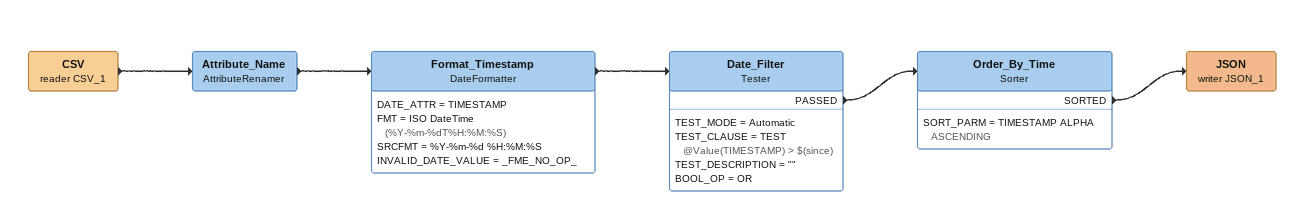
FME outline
CSV (reader CSV_1)
    -> Attribute_Name
Attribute_Name: AttributeRenamer
    -> Format_Timestamp
Format_Timestamp: DateFormatter
    DATE_ATTR = TIMESTAMP
    FMT = ISO DateTime (%Y-%m-%dT%H:%M:%S)
    SRCFMT = %Y-%m-%d %H:%M:%S
    INVALID_DATE_VALUE = _FME_NO_OP_
    -> Date_Filter
Date_Filter: Tester
    TEST_MODE = Automatic
    TEST_CLAUSE = TEST @Value(TIMESTAMP) > $(since)
    TEST_DESCRIPTION = ""
    BOOL_OP = OR
    PASSED -> Order_By_Time
Order_By_Time: Sorter
    SORT_PARM = TIMESTAMP ALPHA ASCENDING
    SORTED -> JSON (writer JSON_1)
JSON (writer JSON_1)
